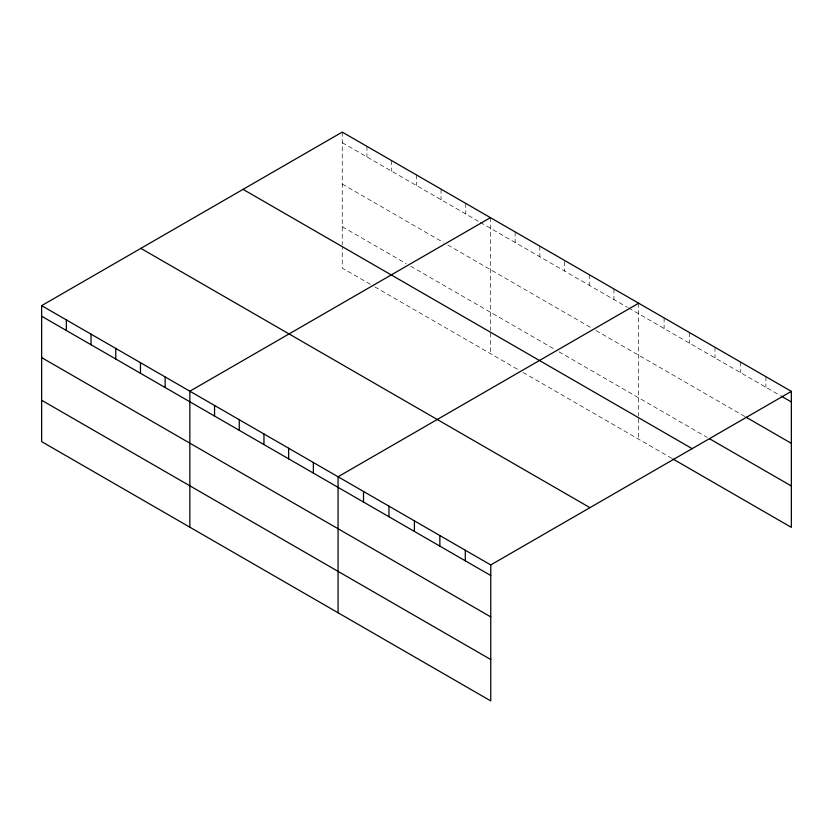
<?xml version="1.0" encoding="UTF-8"?>
<svg xmlns="http://www.w3.org/2000/svg" width="833" height="833" viewBox="0 0 833 833"><rect width="100%" height="100%" fill="white"/><g stroke="black" fill="none" stroke-linecap="round" stroke-linejoin="round"><path stroke-width="0.62" stroke-dasharray="4.17 3.12" d="M342.248 132.093L342.248 244.798M342.248 142.672L479.225 221.755M480.349 222.411L627.426 307.325M628.551 307.971L780.282 395.571M342.248 184.062L443.291 242.393M447.79 244.985L591.503 327.963M595.991 330.555L744.879 416.51M342.248 226.691L406.244 263.644M410.731 266.237L554.445 349.204M558.943 351.797L707.259 437.429M370.321 284.282L342.248 268.07L342.248 247.38M374.808 286.875L518.522 369.842M523.009 372.434L671.846 458.369M765.902 376.683L765.902 387.272M740.454 361.991L740.454 372.58M715.006 347.299L715.006 357.888M689.557 332.606L689.557 343.196M664.109 317.914L664.109 328.494M638.651 303.222L638.651 415.927M638.651 418.51L638.651 439.199M613.952 288.957L613.952 299.547M589.254 274.703L589.254 285.282M564.555 261.614L564.555 271.027M539.857 246.172L539.857 256.762M515.148 231.918L515.148 242.497M490.45 217.652L490.45 330.357M490.45 332.95L490.45 353.64M465.751 203.398L465.751 213.977M441.053 189.133L441.053 199.722M416.354 174.868L416.354 185.457M391.645 160.613L391.645 171.202M366.947 146.348L366.947 156.937"/><path stroke-width="1.25" d="M41.65 305.638L490.752 564.93L490.752 700.907L41.65 441.625L41.65 305.638L342.248 132.093L791.35 391.375L791.35 527.362L672.96 459.004M490.45 217.652L189.851 391.208L189.851 527.185M638.651 303.222L338.063 476.768L338.063 612.755M490.752 564.93L791.35 391.375M781.396 396.216L791.35 401.964M745.983 417.156L791.35 443.343M709.466 438.71L791.35 485.983M243.049 189.362L692.15 448.643M140.85 248.369L589.951 507.651M41.65 316.228L490.752 575.509M41.65 357.607L490.752 616.889M41.65 400.246L490.752 659.528M465.303 550.228L465.303 560.817M439.855 535.536L439.855 546.125M414.407 520.844L414.407 531.433M388.959 506.152L388.959 516.741M363.511 491.46L363.511 502.049M313.354 462.502L313.354 473.092M288.655 448.248L288.655 458.837M263.957 433.983L263.957 444.572M239.258 419.728L239.258 430.307M214.55 405.463L214.55 416.052M165.153 376.943L165.153 387.532M140.454 362.678L140.454 373.267M115.756 348.423L115.756 359.002M91.047 334.158L91.047 344.747M66.348 319.903L66.348 330.482"/></g></svg>
